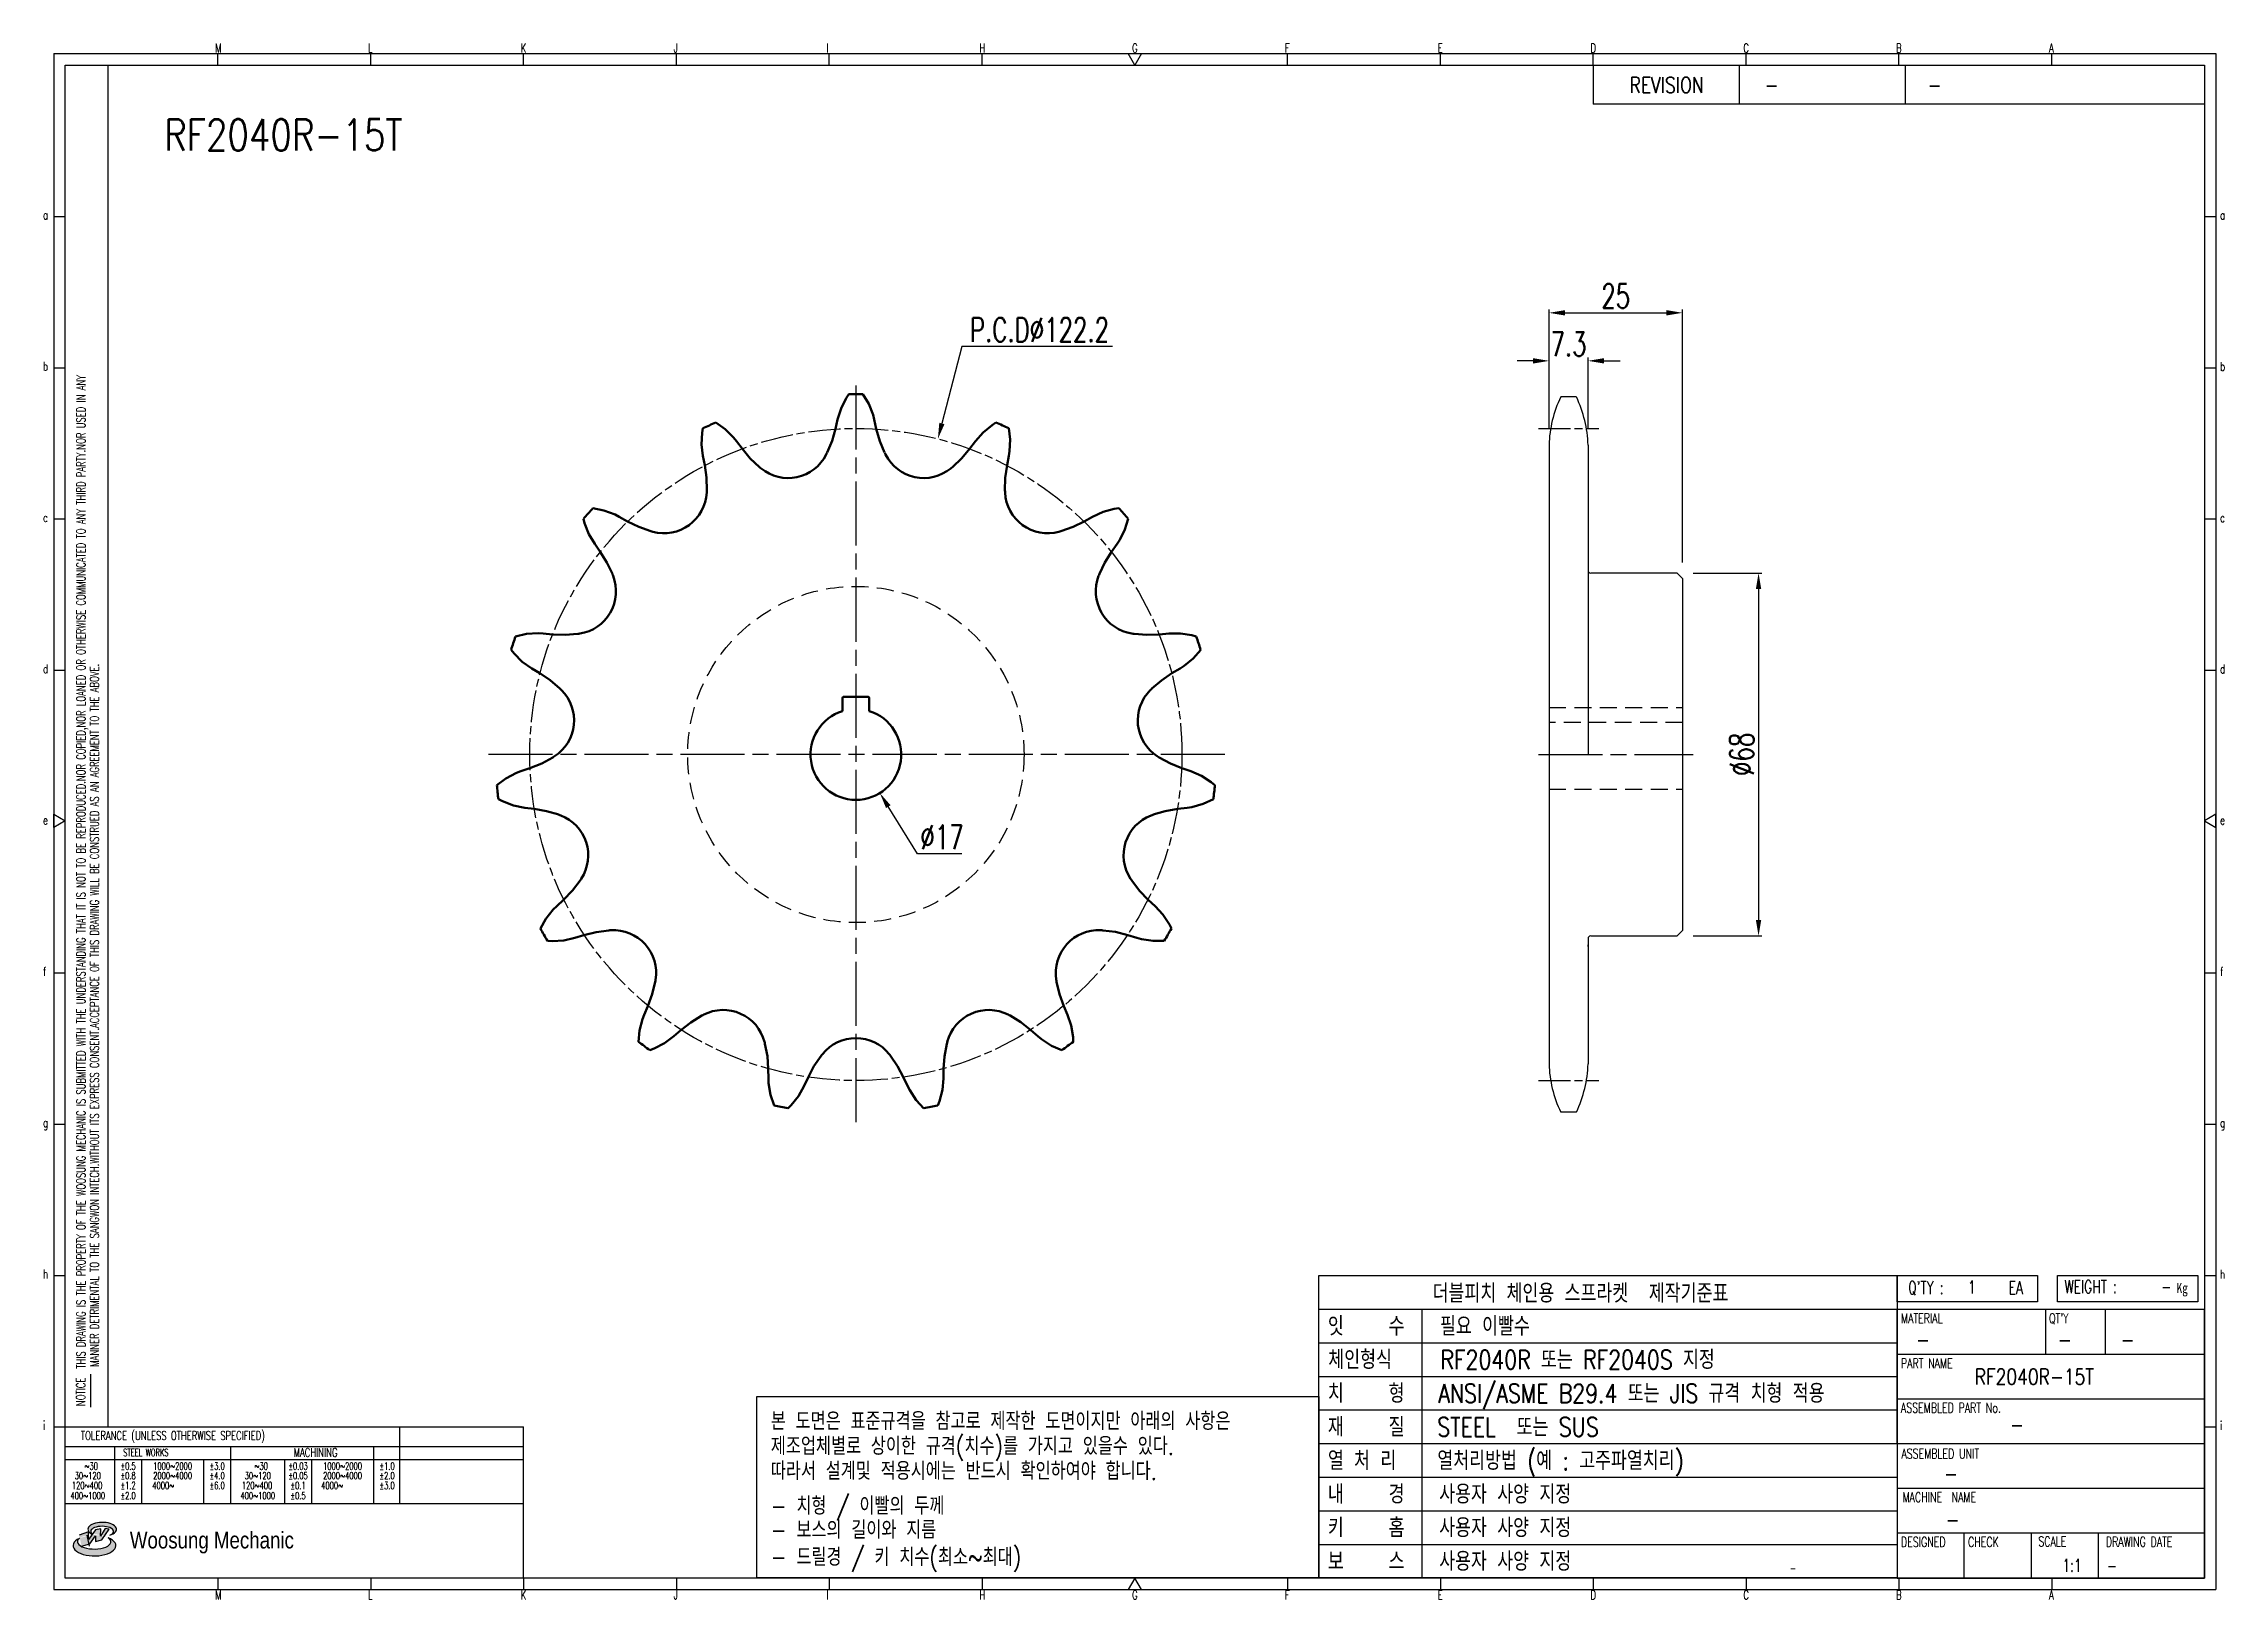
# Model space of a CAD drawing. Header units: millimetres. Extents: x 1955 to 2364, y -323 to -32.
import ezdxf
from ezdxf.enums import TextEntityAlignment as Align

# ---------------------------------------------------------------- set-up
doc = ezdxf.new("R2010")
doc.units = ezdxf.units.MM
for name, pattern in [('AM_ISO08W050', [18, 12, -1.5, 3, -1.5]), ('AM_ISO08W050x2', [9, 6, -0.75, 1.5, -0.75]), ('HIDDEN', [9.525, 6.35, -3.175])]:
    doc.linetypes.add(name, pattern=pattern)
for name, color, linetype, lineweight in [('AM_0', 7, 'Continuous', 50), ('CEN1', 1, 'AM_ISO08W050', 25), ('PEN_RF1', 6, 'AM_ISO08W050x2', 25)]:
    doc.layers.add(name, color=color, linetype=linetype, lineweight=lineweight)
for name, color, linetype in [('HIDDEN_RF1', 3, 'HIDDEN'), ('S-DIM', 7, 'Continuous'), ('TITLE', 7, 'Continuous'), ('도면레이아웃', 7, 'Continuous')]:
    doc.layers.add(name, color=color, linetype=linetype)
doc.styles.add('HAN', font='ROMANS.shx', dxfattribs={"width": 0.7, "bigfont": 'whgtxt.shx'})
doc.styles.add('HKD_ST2', font='romans.shx', dxfattribs={"width": 0.7, "height": 4, "bigfont": '@extfont2.shx'})
doc.styles.add('HSG', font='SIMPLEX.shx', dxfattribs={"width": 0.7, "bigfont": 'HSG.shx'})
doc.styles.add('ROMANS', font='romans.shx', dxfattribs={"width": 0.7, "bigfont": 'whgtxt.shx'})
doc.styles.add('SLDTEXTSTYLE4', font='arial.ttf', dxfattribs={"width": 0.8})
doc.dimstyles.new('RF-S3', dxfattribs={"dimscale": 3, "dimtxt": 1.5, "dimasz": 1, "dimexe": 0.2, "dimexo": 1, "dimgap": 0.3, "dimtad": 1, "dimtoh": 1, "dimdec": 1, "dimrnd": 0.01, "dimzin": 9, "dimdsep": 46, "dimtxsty": 'HSG', "dimcen": 0, "dimclrd": 1, "dimclre": 1, "dimclrt": 150, "dimazin": 2, "dimtp": 1, "dimtm": 1, "dimtfac": 0.5, "dimtdec": 1, "dimtofl": 0, "dimtmove": 0, "dimatfit": 3, "dimfxl": 0, "dimtvp": 1, "dimtolj": 2, "dimlwd": -1, "dimlwe": -1, "dimarcsym": 0})

# ---------------------------------------------------------------- blocks, each defined once
blk = doc.blocks.new('*D2')
at = {"layer": 'Defpoints', "color": 0, "transparency": 16777216}
for p in [(2244.78, -91.36), (2237.48, -107.13), (2244.78, -107.13)]:
    blk.add_point(p, dxfattribs=at)
at = {"layer": 'S-DIM', "color": 1, "transparency": 16777216}
for p, q in [((2234.48, -91.36), (2231.48, -91.36)), ((2237.48, -104.13), (2237.48, -90.76)), ((2244.78, -104.13), (2244.78, -90.76)), ((2247.78, -91.36), (2250.78, -91.36))]:
    blk.add_line(p, q, dxfattribs=at)
for points in [[(2234.48, -90.86), (2234.48, -91.86), (2237.48, -91.36)], [(2247.78, -90.86), (2247.78, -91.86), (2244.78, -91.36)]]:
    blk.add_solid(points, dxfattribs=at)
at = {"layer": 'S-DIM', "color": 150, "transparency": 16777216, "insert": (2241.13, -88.21), "char_height": 4.5, "attachment_point": 5, "style": 'HSG'}
blk.add_mtext('\\A2;7.3', dxfattribs=at)
blk = doc.blocks.new('*D3')
at = {"layer": 'Defpoints', "color": 0, "transparency": 16777216}
for p in [(2262.48, -82.36), (2237.48, -107.13), (2262.48, -132.11)]:
    blk.add_point(p, dxfattribs=at)
at = {"layer": 'S-DIM', "color": 1, "transparency": 16777216}
for p, q in [((2237.48, -104.13), (2237.48, -81.76)), ((2240.48, -82.36), (2259.48, -82.36)), ((2262.48, -129.11), (2262.48, -81.76))]:
    blk.add_line(p, q, dxfattribs=at)
for points in [[(2240.48, -81.86), (2240.48, -82.86), (2237.48, -82.36)], [(2259.48, -81.86), (2259.48, -82.86), (2262.48, -82.36)]]:
    blk.add_solid(points, dxfattribs=at)
at = {"layer": 'S-DIM', "color": 150, "transparency": 16777216, "insert": (2249.98, -79.21), "char_height": 4.5, "attachment_point": 5, "style": 'HSG'}
blk.add_mtext('\\A2;25', dxfattribs=at)
blk = doc.blocks.new('*D4')
at = {"layer": 'Defpoints', "color": 0, "transparency": 16777216}
for p in [(2261.48, -131.11), (2261.48, -199.11), (2276.73, -199.11)]:
    blk.add_point(p, dxfattribs=at)
at = {"layer": 'S-DIM', "color": 1, "transparency": 16777216}
for p, q in [((2264.48, -131.11), (2277.33, -131.11)), ((2276.73, -134.11), (2276.73, -196.11)), ((2264.48, -199.11), (2277.33, -199.11))]:
    blk.add_line(p, q, dxfattribs=at)
for points in [[(2276.23, -134.11), (2277.23, -134.11), (2276.73, -131.11)], [(2276.23, -196.11), (2277.23, -196.11), (2276.73, -199.11)]]:
    blk.add_solid(points, dxfattribs=at)
at = {"layer": 'S-DIM', "color": 150, "transparency": 16777216, "insert": (2273.58, -165.08), "char_height": 4.5, "attachment_point": 5, "rotation": 90, "style": 'HSG'}
blk.add_mtext('\\A2;%%c68', dxfattribs=at)
blk = doc.blocks.new('SUYWSHJH')
at = {"layer": '도면레이아웃'}
h = blk.add_hatch(color=10, dxfattribs=at)
h.paths.add_polyline_path([(1.544, 35.177), (1.554, 34.966), (1.779, 35.034), (2.054, 35.422), (1.908, 35.446), (1.728, 35.167), (1.741, 35.439), (1.547, 35.405), (1.292, 35.041), (1.295, 35.33), (0.943, 35.208), (1.03, 34.8), (1.336, 34.885)])
edge = h.paths.add_edge_path()
edge.add_ellipse((1.795, 35.421), major_axis=(-0.53, 0), ratio=0.487785, start_angle=122.36065, end_angle=403.39574)
edge.add_line((1.411, 35.244), (1.419, 35.261))
edge.add_ellipse((1.798, 35.344), major_axis=(-0.423, 0), ratio=0.444396, start_angle=131.58977, end_angle=386.19408, ccw=False)
edge = h.paths.add_edge_path()
edge.add_ellipse((1.512, 34.815), major_axis=(-0.793, 0), ratio=0.480113, start_angle=314.67633, end_angle=590.85213)
edge.add_ellipse((1.501, 34.958), major_axis=(-0.62, 0), ratio=0.43311, start_angle=331.7024, end_angle=574.42495, ccw=False)
for p, q in [((0, 90.118), (80.15, 90.118)), ((0, 90.118), (0, 33.191)), ((6.089, 89.693), (6.089, 90.118)), ((11.753, 89.693), (11.753, 90.118)), ((17.418, 89.693), (17.418, 90.118)), ((23.082, 89.693), (23.082, 90.118)), ((28.746, 89.693), (28.746, 90.118)), ((34.411, 89.693), (34.411, 90.118)), ((45.739, 89.693), (45.739, 90.118)), ((51.404, 89.693), (51.404, 90.118)), ((57.068, 89.693), (57.068, 90.118)), ((62.732, 89.693), (62.732, 90.118)), ((68.397, 89.693), (68.397, 90.118)), ((74.061, 89.693), (74.061, 90.118)), ((80.15, 90.118), (80.15, 33.191)), ((0, 84.085), (0.425, 84.085)), ((79.725, 84.085), (80.15, 84.085)), ((0, 78.478), (0.425, 78.478)), ((79.725, 78.478), (80.15, 78.478)), ((0, 72.87), (0.425, 72.87)), ((79.725, 72.87), (80.15, 72.87)), ((0, 67.262), (0.425, 67.262)), ((79.725, 67.262), (80.15, 67.262)), ((0, 56.047), (0.425, 56.047)), ((79.725, 56.047), (80.15, 56.047)), ((0, 50.439), (0.425, 50.439)), ((79.725, 50.439), (80.15, 50.439)), ((0, 44.832), (0.425, 44.832)), ((79.725, 44.832), (80.15, 44.832)), ((1.377, 39.947), (1.377, 41.174)), ((0, 39.224), (0.425, 39.224)), ((79.725, 39.224), (80.15, 39.224)), ((0, 33.191), (80.15, 33.191)), ((6.089, 33.616), (6.089, 33.191)), ((11.753, 33.616), (11.753, 33.191)), ((17.418, 33.616), (17.418, 33.191)), ((23.082, 33.616), (23.082, 33.191)), ((28.746, 33.616), (28.746, 33.191)), ((34.411, 33.616), (34.411, 33.191)), ((45.739, 33.616), (45.739, 33.191)), ((51.404, 33.616), (51.404, 33.191)), ((57.068, 33.616), (57.068, 33.191)), ((62.732, 33.616), (62.732, 33.191)), ((68.397, 33.616), (68.397, 33.191)), ((74.061, 33.616), (74.061, 33.191))]:
    blk.add_line(p, q)
at = {"color": 2}
for p, q in [((2.017, 39.224), (2.017, 89.693)), ((0.425, 39.224), (17.418, 39.224)), ((12.816, 39.224), (12.816, 36.382)), ((17.418, 33.616), (17.418, 39.224)), ((0.425, 38.487), (17.418, 38.487)), ((0.425, 38.012), (17.418, 38.012)), ((2.257, 38.487), (2.257, 36.382)), ((3.257, 38.012), (3.257, 36.382)), ((5.557, 38.012), (5.557, 36.382)), ((6.557, 38.5), (6.557, 36.382)), ((8.557, 38.012), (8.557, 36.382)), ((9.557, 38.026), (9.557, 36.382)), ((11.857, 38.487), (11.857, 36.382)), ((0.425, 36.382), (17.418, 36.382))]:
    blk.add_line(p, q, dxfattribs=at)
at = {"color": 6, "ltscale": 0.5}
for p, q in [((57.068, 89.693), (57.068, 88.246)), ((62.47, 89.693), (62.47, 88.246)), ((68.635, 89.693), (68.635, 88.246)), ((79.725, 88.246), (57.068, 88.246)), ((68.336, 38.59), (68.336, 43.563)), ((79.725, 43.563), (68.336, 43.563)), ((73.827, 43.563), (73.827, 41.905)), ((76.037, 43.563), (76.037, 41.905)), ((79.725, 38.59), (79.725, 43.563)), ((79.725, 41.905), (68.336, 41.905)), ((79.725, 40.248), (68.336, 40.248)), ((68.336, 38.59), (68.336, 33.616)), ((79.725, 38.59), (68.336, 38.59)), ((79.725, 33.616), (79.725, 38.59)), ((79.725, 36.932), (68.336, 36.932)), ((79.725, 35.274), (68.336, 35.274)), ((70.822, 33.616), (70.822, 35.274)), ((73.309, 33.616), (73.309, 35.274)), ((75.796, 33.616), (75.796, 35.274)), ((68.336, 33.616), (79.725, 33.616))]:
    blk.add_line(p, q, dxfattribs=at)
for points in [[(40.075, 89.693), (39.83, 90.118), (40.32, 90.118)], [(0.425, 89.693), (79.725, 89.693), (79.725, 33.616), (0.425, 33.616)], [(0.425, 61.679), (0, 61.433), (0, 61.924)], [(79.725, 61.679), (80.15, 61.433), (80.15, 61.924)], [(40.075, 33.616), (39.83, 33.191), (40.32, 33.191)]]:
    blk.add_lwpolyline(points, close=True)
at = {"layer": 'TITLE', "color": 20}
for p, q in [((68.336, 43.851), (68.336, 44.826)), ((68.336, 44.826), (73.54, 44.826)), ((73.54, 44.826), (73.54, 43.851)), ((74.277, 43.851), (74.277, 44.826)), ((74.277, 44.826), (79.481, 44.826)), ((79.481, 44.826), (79.481, 43.851)), ((73.54, 43.851), (68.336, 43.851)), ((79.481, 43.851), (74.277, 43.851))]:
    blk.add_line(p, q, dxfattribs=at)
at = {"layer": '도면레이아웃'}
for p, q in [((1.295, 35.33), (0.943, 35.208)), ((1.03, 34.8), (1.336, 34.885)), ((1.224, 35.208), (1.311, 34.8)), ((1.224, 35.208), (1.224, 35.208)), ((1.547, 35.405), (1.292, 35.041)), ((1.292, 35.041), (1.295, 35.33)), ((1.336, 34.885), (1.544, 35.177)), ((1.419, 35.261), (1.411, 35.244)), ((1.544, 35.177), (1.554, 34.966)), ((1.741, 35.439), (1.547, 35.405)), ((1.554, 34.966), (1.779, 35.034)), ((1.908, 35.446), (1.728, 35.167)), ((1.728, 35.167), (1.741, 35.439)), ((1.779, 35.034), (2.054, 35.422)), ((2.054, 35.422), (1.908, 35.446))]:
    blk.add_line(p, q, dxfattribs=at)
for centre, major_axis, ratio, start_param, end_param in [((1.795, 35.421), (-0.53, 0), 0.487785, 2.135596, 7.040584), ((1.512, 34.815), (-0.793, 0), 0.480113, 5.492138, 10.312315), ((1.501, 34.958), (-0.62, 0), 0.43311, 5.789299, 10.025607), ((1.798, 35.344), (-0.423, 0), 0.444396, 2.296675, 6.740358)]:
    blk.add_ellipse(centre, major_axis=major_axis, ratio=ratio, start_param=start_param, end_param=end_param, dxfattribs=at)
at = {"color": 4, "style": 'HKD_ST2', "width": 0.7}
for s, p in [('M', (5.988, 90.164)), ('L', (11.652, 90.164)), ('K', (17.316, 90.164)), ('J', (22.981, 90.164)), ('I', (28.645, 90.164)), ('H', (34.309, 90.164)), ('G', (39.974, 90.164)), ('F', (45.638, 90.164)), ('E', (51.302, 90.164)), ('D', (56.967, 90.164)), ('C', (62.631, 90.164)), ('B', (68.295, 90.164)), ('A', (73.96, 90.164)), ('a', (-0.395, 83.976)), ('a', (80.305, 83.97)), ('b', (-0.395, 78.368)), ('b', (80.305, 78.362)), ('c', (-0.395, 72.76)), ('c', (80.305, 72.754)), ('d', (-0.395, 67.153)), ('d', (80.305, 67.147)), ('e', (-0.395, 61.545)), ('e', (80.305, 61.539)), ('f', (-0.395, 55.937)), ('f', (80.305, 55.931)), ('g', (-0.395, 50.33)), ('g', (80.305, 50.324)), ('h', (-0.395, 44.722)), ('h', (80.305, 44.716)), ('i', (-0.395, 39.114)), ('i', (80.305, 39.108)), ('M', (5.988, 32.824)), ('L', (11.652, 32.824)), ('K', (17.316, 32.824)), ('J', (22.981, 32.824)), ('I', (28.645, 32.824)), ('H', (34.309, 32.824)), ('G', (39.974, 32.824)), ('F', (45.638, 32.824)), ('E', (51.302, 32.824)), ('D', (56.967, 32.824)), ('C', (62.631, 32.824)), ('B', (68.295, 32.824)), ('A', (73.96, 32.824))]:
    blk.add_text(s, height=0.326, dxfattribs=at).set_placement(p)
for s, height, style, width, p in [('REVISION', 0.5806, 'HAN', 0.8, (58.415, 88.664)), ('-', 0.581, 'HAN', 0.8, (63.426, 88.664)), ('-', 0.581, 'HAN', 0.8, (69.468, 88.664)), ("Q'TY : ", 0.4746, 'HKD_ST2', 0.7, (68.743, 44.143)), ('1', 0.475, 'HKD_ST2', 0.7, (70.957, 44.165)), ('EA', 0.4746, 'HKD_ST2', 0.7, (72.464, 44.143)), ('WEIGHT : ', 0.4746, 'HKD_ST2', 0.7, (74.536, 44.176)), ('-', 0.581, 'HAN', 0.8, (69.029, 42.157)), ('-', 0.581, 'HAN', 0.8, (74.289, 42.157)), ('-', 0.581, 'HAN', 0.8, (76.623, 42.157)), ('-', 0.581, 'HAN', 0.8, (72.515, 39.013)), ('-', 0.581, 'HAN', 0.8, (70.067, 37.189)), ('-', 0.581, 'HAN', 0.8, (70.126, 35.48)), ('1:1', 0.4746, 'HKD_ST2', 0.7, (74.458, 33.848)), ('-', 0.475, 'HKD_ST2', 0.7, (76.112, 33.837))]:
    blk.add_text(s, height=height, dxfattribs=dict(style=style, width=width)).set_placement(p)
at = {"color": 2, "style": 'HKD_ST2', "width": 0.7}
for s, p in [(' THIS DRAWING IS THE PROPERTY OF THE WOOSUNG MECHANIC IS SUBMITTED WITH THE UNDERSTANDING THAT IT IS NOT TO BE REPRODUCED.NOR COPIED,NOR LOANED OR OTHERWISE COMMUNICATED TO ANY THIRD PARTY.NOR USED IN ANY', (1.173, 41.217)), ('MANNER DETRIMENTAL TO THE SANGWON INTECH.WITHOUT ITS EXPRESS CONSENT.ACCEPTANCE OF THIS DRAWING WILL BE CONSTRUED AS AN AGREEMENT TO THE ABOVE.', (1.672, 41.447))]:
    blk.add_text(s, height=0.326266, rotation=90, dxfattribs=at).set_placement(p)
at = {"style": 'HKD_ST2', "width": 0.7}
blk.add_text('-', height=0.475, dxfattribs=at).set_placement((78.499, 44.176), align=Align.RIGHT)
at = {"color": 4, "style": 'HKD_ST2', "width": 0.7}
for s, height, p in [('MATERIAL', 0.3651, (68.474, 43.425)), ("QT'Y", 0.3651, (73.965, 43.425)), ('PART NAME', 0.3651, (68.474, 41.756)), ('ASSEMBLED PART No.', 0.36511, (68.474, 40.109)), ('ASSEMBLED UNIT', 0.36511, (68.49, 38.408)), ('MACHINE  NAME', 0.36511, (68.532, 36.794)), ('DESIGNED', 0.3651, (68.474, 35.136)), ('CHECK', 0.3651, (70.961, 35.136)), ('SCALE', 0.3651, (73.566, 35.153)), ('DRAWING DATE', 0.36511, (76.071, 35.141))]:
    blk.add_text(s, height=height, dxfattribs=at).set_placement(p, align=Align.TOP_LEFT)
at = {"style": 'HKD_ST2', "width": 0.7}
blk.add_text('NOTICE', height=0.3263, rotation=90, dxfattribs=at).set_placement((1.163, 39.988))
for s, height, style, width, p in [('TOLERANCE (UNLESS OTHERWISE SPECIFIED)', 0.32627, 'HKD_ST2', 0.7, (4.417, 38.896)), ('-', 0.326, 'ROMANS', 0.65, (64.469, 33.975))]:
    blk.add_text(s, height=height, dxfattribs=dict(style=style, width=width)).set_placement(p, align=Align.MIDDLE_CENTER)
at = {"color": 4, "style": 'HKD_ST2', "width": 0.7}
for s, height, p in [('STEEL WORKS', 0.26101, (3.416, 38.268)), ('MACHINING', 0.3263, (9.707, 38.27)), ('%%P0.5', 0.261, (2.757, 37.762)), ('%%P0.8', 0.261, (2.757, 37.411)), ('%%P3.0', 0.261, (6.057, 37.762)), ('%%P4.0', 0.261, (6.057, 37.411)), ('%%P0.03', 0.261, (9.057, 37.762)), ('%%P0.05', 0.261, (9.057, 37.411)), ('%%P1.0', 0.261, (12.357, 37.762)), ('%%P2.0', 0.261, (12.357, 37.411)), ('%%P1.2', 0.261, (2.757, 37.045)), ('%%P2.0', 0.261, (2.757, 36.67)), ('%%P6.0', 0.261, (6.057, 37.045)), ('%%P0.1', 0.261, (9.057, 37.045)), ('%%P0.5', 0.261, (9.057, 36.67)), ('%%P3.0', 0.261, (12.357, 37.045))]:
    blk.add_text(s, height=height, dxfattribs=at).set_placement(p, align=Align.MIDDLE)
for s, height, p in [('30%%126120', 0.261, (1.263, 37.411)), ('%%12630', 0.261, (1.389, 37.762)), ('2000%%1264000', 0.26101, (4.407, 37.411)), ('1000%%1262000', 0.26101, (4.407, 37.762)), ('30%%126120', 0.261, (7.563, 37.411)), ('%%12630', 0.261, (7.689, 37.762)), ('2000%%1264000', 0.26101, (10.707, 37.411)), ('1000%%1262000', 0.26101, (10.707, 37.762)), ('400%%1261000', 0.26101, (1.263, 36.67)), ('120%%126400', 0.26101, (1.237, 37.045)), ('4000%%126', 0.261, (4.061, 37.045)), ('400%%1261000', 0.26101, (7.563, 36.67)), ('120%%126400', 0.26101, (7.537, 37.045)), ('4000%%126', 0.261, (10.321, 37.045))]:
    blk.add_text(s, height=height, dxfattribs=at).set_placement(p, align=Align.MIDDLE_CENTER)
at = {"color": 1, "style": 'SLDTEXTSTYLE4', "width": 0.8}
blk.add_text('Woosung Mechanic', height=0.61957, dxfattribs=at).set_placement((2.822, 34.711))
at = {"layer": 'TITLE', "width": 0.8}
blk.add_text('Kg', height=0.3789, dxfattribs=at).set_placement((78.694, 44.176))
blk = doc.blocks.new('ST')
at = {"color": 150}
for p, q in [((1275.22, 18.47), (1365.55, 18.47)), ((1275.22, 18.47), (1365.55, 18.47)), ((1291.34, 18.47), (1291.34, -23.5)), ((1275.22, 13.23), (1365.55, 13.23)), ((1275.22, 7.98), (1365.55, 7.98)), ((1275.22, 2.73), (1365.55, 2.73)), ((1275.22, -2.51), (1365.55, -2.51)), ((1275.22, -7.76), (1365.55, -7.76)), ((1275.22, -13), (1365.55, -13)), ((1275.22, -18.25), (1365.55, -18.25))]:
    blk.add_line(p, q, dxfattribs=at)
blk.add_lwpolyline([(1275.22, 23.72), (1365.55, 23.72), (1365.55, -23.5), (1275.22, -23.5)], close=True, dxfattribs=at)
blk.add_lwpolyline([(1187.47, 4.85), (1275.22, 4.85), (1275.22, -23.5), (1187.47, -23.5)], close=True)
at = {"color": 150, "style": 'HAN', "width": 0.8}
for s, height, p in [('더블피치 체인용 스프라켓  제작기준표', 2.9346, (1293, 19.48)), ('잇    수 ', 2.935, (1276.65, 14.34)), ('필요 이빨수', 2.935, (1294.15, 14.34)), ('체인형식 ', 2.935, (1276.72, 9.12)), ('RF2040R 또는 RF2040S 지정', 2.9346, (1294.22, 9.12)), ('치    형', 2.935, (1276.65, 3.85)), ('ANSI/ASME B29.4 또는 JIS 규격 치형 적용', 2.9346, (1293.88, 3.85)), ('재    질', 2.935, (1276.65, -1.4)), ('STEEL  또는 SUS', 2.9346, (1293.74, -1.4)), ('열처리방법 (예 : 고주파열치리)', 2.9346, (1293.74, -6.64)), ('열 처 리', 2.935, (1276.65, -6.64)), ('내    경', 2.935, (1276.65, -11.89)), ('사용자 사양 지정', 2.935, (1294.03, -11.89)), ('키    홈', 2.935, (1276.65, -17.13)), ('사용자 사양 지정', 2.935, (1294.03, -17.13)), ('보    스', 2.935, (1276.65, -22.38)), ('사용자 사양 지정', 2.935, (1294.03, -22.38))]:
    blk.add_text(s, height=height, dxfattribs=at).set_placement(p)
at = {"style": 'HAN', "width": 0.8}
for s, p in [('본 도면은 표준규격을 참고로 제작한 도면이지만 아래의 사항은', (1189.67, -0.4)), ('제조업체별로 상이한 규격(치수)를 가지고 있을수 있다.', (1189.67, -4.29)), ('따라서 설계및 적용시에는 반드시 확인하여야 합니다.', (1189.67, -8.18)), ('- 치형 / 이빨의 두께', (1189.67, -13.62)), ('- 보스의 길이와 지름', (1189.67, -17.38)), ('- 드릴경 / 키 치수(최소~최대)', (1189.67, -21.61))]:
    blk.add_text(s, height=2.7767, dxfattribs=at).set_placement(p)
blk = doc.blocks.new('*D5')
at = {"layer": 'Defpoints', "color": 0, "transparency": 16777216}
for p in [(2103.13, -157.89), (2112.1, -172.33)]:
    blk.add_point(p, dxfattribs=at)
at = {"layer": 'S-DIM', "color": 1, "transparency": 16777216}
for p, q in [((2119.18, -183.73), (2113.68, -174.88)), ((2127.43, -183.73), (2119.18, -183.73))]:
    blk.add_line(p, q, dxfattribs=at)
blk.add_solid([(2114.11, -174.62), (2113.26, -175.14), (2112.1, -172.33)], dxfattribs=at)
at = {"layer": 'S-DIM', "color": 150, "transparency": 16777216, "insert": (2123.75, -180.58), "char_height": 4.5, "attachment_point": 5, "style": 'HSG'}
blk.add_mtext('\\A2;∅17', dxfattribs=at)
blk = doc.blocks.new('*D6')
at = {"layer": 'Defpoints', "color": 0, "transparency": 16777216}
for p in [(2122.97, -105.99), (2092.26, -224.23)]:
    blk.add_point(p, dxfattribs=at)
at = {"layer": 'S-DIM', "color": 1, "transparency": 16777216}
for p, q in [((2127.46, -88.69), (2123.72, -103.09)), ((2155.66, -88.69), (2127.46, -88.69))]:
    blk.add_line(p, q, dxfattribs=at)
blk.add_solid([(2123.24, -102.96), (2124.21, -103.21), (2122.97, -105.99)], dxfattribs=at)
at = {"layer": 'S-DIM', "color": 150, "transparency": 16777216, "insert": (2142.01, -85.54), "char_height": 4.5, "attachment_point": 5, "style": 'HSG'}
blk.add_mtext('\\A2;P.C.D∅122.2', dxfattribs=at)

msp = doc.modelspace()

# ---------------------------------------------------------------- linework, layer by layer
for p, q in [((2242.59, -98.13), (2239.67, -98.13)), ((2237.48, -107.13), (2237.48, -223.09)), ((2244.78, -107.13), (2244.78, -165.11)), ((2261.48, -131.11), (2245.28, -131.11)), ((2261.48, -131.11), (2262.48, -132.11)), ((2262.48, -132.11), (2262.48, -198.11)), ((2244.78, -199.61), (2244.78, -223.09)), ((2245.28, -199.11), (2261.48, -199.11)), ((2262.48, -198.11), (2261.48, -199.11)), ((2244.78, -200.31), (2244.75, -201.09)), ((2242.59, -232.09), (2239.67, -232.09))]:
    msp.add_line(p, q)
for centre, radius, start, end in [((2259.37, -107.69), 21.9, 154.115, 178.5326), ((2222.89, -107.69), 21.9, 1.4674, 25.885), ((2245.28, -130.61), 0.5, 180, 270), ((2245.28, -199.61), 0.5, 90, 180), ((2259.37, -222.53), 21.9, 181.4674, 205.885), ((2222.89, -222.53), 21.9, 334.115, 358.5326)]:
    msp.add_arc(centre, radius, start, end)
at = {"layer": 'AM_0'}
for p, q in [((2103.79, -104.09), (2104.18, -102.36)), ((2111.05, -102.36), (2111.44, -104.09)), ((2079.3, -110.92), (2078.95, -109.18)), ((2085.23, -106.39), (2086.28, -107.81)), ((2128.94, -107.81), (2130, -106.39)), ((2136.27, -109.18), (2135.93, -110.92)), ((2063.28, -120.57), (2064.82, -121.44)), ((2150.41, -121.44), (2151.95, -120.57)), ((2059.7, -127.12), (2058.68, -125.67)), ((2156.54, -125.67), (2155.52, -127.12)), ((2048.99, -142.45), (2050.75, -142.62)), ((2164.47, -142.62), (2166.23, -142.45)), ((2048.39, -149.89), (2046.87, -148.99)), ((2168.35, -148.99), (2166.83, -149.89)), ((2105.11, -156.99), (2105.11, -154.51)), ((2109.91, -154.31), (2105.31, -154.31)), ((2110.11, -154.51), (2110.11, -156.99)), ((2044.85, -168.26), (2046.52, -167.69)), ((2168.7, -167.69), (2170.38, -168.26)), ((2047.32, -175.29), (2045.56, -175.09)), ((2169.66, -175.09), (2167.91, -175.29)), ((2051.55, -193.51), (2052.85, -192.31)), ((2162.37, -192.31), (2163.67, -193.51)), ((2056.67, -198.94), (2054.98, -199.46)), ((2160.24, -199.46), (2158.55, -198.94)), ((2067.95, -213.86), (2068.65, -212.24)), ((2146.58, -212.24), (2147.28, -213.86)), ((2074.84, -216.73), (2073.51, -217.9)), ((2141.72, -217.9), (2140.39, -216.73)), ((2091.21, -225.78), (2091.18, -224.01)), ((2124.04, -224.01), (2124.02, -225.78)), ((2098.66, -225.6), (2097.92, -227.21)), ((2117.3, -227.21), (2116.56, -225.6))]:
    msp.add_line(p, q, dxfattribs=at)
for points in [[(2104.18, -102.36), (2104.83, -100.29), (2105.81, -98.34), (2106.29, -97.62)], [(2108.94, -97.62), (2110.01, -99.44), (2110.82, -101.49), (2111.05, -102.36)], [(2078.95, -109.18), (2078.7, -107.03), (2078.81, -104.85), (2078.95, -104)], [(2081.38, -102.92), (2083.09, -104.14), (2084.67, -105.69), (2085.23, -106.39)], [(2103.79, -104.09), (2103.14, -106.34), (2102.22, -108.56)], [(2113, -108.56), (2112.1, -106.39), (2111.44, -104.09)], [(2130, -106.39), (2131.43, -104.76), (2133.12, -103.38), (2133.85, -102.92)], [(2136.27, -104), (2136.52, -106.09), (2136.42, -108.3), (2136.27, -109.18)], [(2089.54, -111.26), (2087.82, -109.64), (2086.28, -107.81)], [(2128.94, -107.81), (2127.44, -109.6), (2125.69, -111.26)], [(2079.3, -110.92), (2079.63, -113.24), (2079.69, -115.64)], [(2135.54, -115.64), (2135.6, -113.29), (2135.93, -110.92)], [(2058.68, -125.67), (2057.58, -123.81), (2056.79, -121.77), (2056.57, -120.94)], [(2058.35, -118.97), (2060.41, -119.38), (2062.48, -120.16), (2063.28, -120.57)], [(2069.19, -123.27), (2066.97, -122.48), (2064.82, -121.44)], [(2150.41, -121.44), (2148.3, -122.46), (2146.03, -123.27)], [(2151.95, -120.57), (2153.92, -119.67), (2156.03, -119.1), (2156.88, -118.97)], [(2158.65, -120.94), (2158.03, -122.95), (2157.04, -124.92), (2156.54, -125.67)], [(2059.7, -127.12), (2060.95, -129.11), (2061.98, -131.28)], [(2153.25, -131.28), (2154.26, -129.15), (2155.52, -127.12)], [(2043.84, -143), (2045.89, -142.53), (2048.1, -142.4), (2048.99, -142.45)], [(2055.49, -142.51), (2053.15, -142.7), (2050.75, -142.62)], [(2164.47, -142.62), (2162.13, -142.7), (2159.73, -142.51)], [(2166.23, -142.45), (2168.4, -142.43), (2170.56, -142.77), (2171.39, -143)], [(2046.87, -148.99), (2045.11, -147.73), (2043.56, -146.19), (2043.02, -145.52)], [(2172.21, -145.52), (2170.82, -147.1), (2169.11, -148.5), (2168.35, -148.99)], [(2048.39, -149.89), (2050.33, -151.2), (2052.16, -152.76)], [(2163.06, -152.76), (2164.85, -151.23), (2166.83, -149.89)], [(2050.81, -165.66), (2048.74, -166.79), (2046.52, -167.69)], [(2168.7, -167.69), (2166.53, -166.81), (2164.42, -165.66)], [(2040.36, -170.85), (2042.05, -169.59), (2044.01, -168.57), (2044.85, -168.26)], [(2170.38, -168.26), (2172.37, -169.12), (2174.2, -170.3), (2174.87, -170.85)], [(2045.56, -175.09), (2043.44, -174.66), (2041.4, -173.88), (2040.63, -173.49)], [(2047.32, -175.29), (2049.63, -175.7), (2051.93, -176.38)], [(2163.29, -176.38), (2165.55, -175.71), (2167.91, -175.29)], [(2174.59, -173.49), (2172.68, -174.37), (2170.55, -174.95), (2169.66, -175.09)], [(2055.94, -188.72), (2054.51, -190.59), (2052.85, -192.31)], [(2162.37, -192.31), (2160.75, -190.63), (2159.28, -188.72)], [(2048.5, -197.71), (2049.53, -195.87), (2050.91, -194.15), (2051.55, -193.51)], [(2163.67, -193.51), (2165.14, -195.11), (2166.34, -196.94), (2166.72, -197.71)], [(2054.98, -199.46), (2052.87, -199.93), (2050.69, -200.06), (2049.83, -200)], [(2056.67, -198.94), (2058.95, -198.37), (2061.33, -198.06)], [(2153.89, -198.06), (2156.23, -198.36), (2158.55, -198.94)], [(2165.39, -200), (2163.29, -200.03), (2161.11, -199.7), (2160.24, -199.46)], [(2070.01, -207.69), (2069.47, -209.98), (2068.65, -212.24)], [(2146.58, -212.24), (2145.77, -210.03), (2145.21, -207.69)], [(2066.87, -218.93), (2067.07, -216.83), (2067.62, -214.7), (2067.95, -213.86)], [(2074.84, -216.73), (2076.68, -215.29), (2078.73, -214.03)], [(2136.49, -214.03), (2138.5, -215.26), (2140.39, -216.73)], [(2147.28, -213.86), (2147.97, -215.91), (2148.31, -218.07), (2148.35, -218.93)], [(2073.51, -217.9), (2071.77, -219.19), (2069.82, -220.19), (2069.02, -220.49)], [(2090.58, -219.31), (2091.02, -221.62), (2091.18, -224.01)], [(2124.04, -224.01), (2124.2, -221.67), (2124.64, -219.31)], [(2146.21, -220.49), (2144.27, -219.66), (2142.41, -218.47), (2141.72, -217.9)], [(2098.66, -225.6), (2099.76, -223.53), (2101.13, -221.55)], [(2114.1, -221.55), (2115.43, -223.49), (2116.56, -225.6)], [(2092.28, -230.85), (2091.61, -228.85), (2091.25, -226.68), (2091.21, -225.78)], [(2097.92, -227.21), (2096.86, -229.09), (2095.49, -230.79), (2094.88, -231.4)], [(2120.35, -231.4), (2118.92, -229.85), (2117.7, -228.01), (2117.3, -227.21)], [(2124.02, -225.78), (2123.81, -227.93), (2123.26, -230.05), (2122.94, -230.85)]]:
    msp.add_lwpolyline(points, dxfattribs=at)
for centre, radius, start, end in [((2107.61, -165.11), 67.5, 88.8737, 91.1263), ((2107.61, -165.11), 67.5, 112.8737, 115.1263), ((2107.61, -165.11), 67.5, 64.8737, 67.1263), ((2094.9, -105.29), 8.02, 231, 333), ((2083.58, -99.52), 20.72, 333, 334.1295), ((2131.65, -99.52), 20.72, 205.8705, 207), ((2120.33, -105.29), 8.02, 207, 309), ((2102.89, -95.41), 20.72, 229.8705, 231), ((2112.33, -95.41), 20.72, 309, 310.1295), ((2071.66, -115.63), 8.02, 255, 357), ((2058.98, -114.97), 20.72, 357, 358.1295), ((2156.25, -114.97), 20.72, 181.8705, 183), ((2143.56, -115.63), 8.02, 183, 285), ((2107.61, -165.11), 67.5, 136.8737, 139.1263), ((2107.61, -165.11), 67.5, 40.8737, 43.1263), ((2074.95, -103.36), 20.72, 253.8705, 255), ((2140.28, -103.36), 20.72, 285, 286.1295), ((2054.64, -134.53), 8.02, 279, 21), ((2042.78, -139.08), 20.72, 21, 22.1295), ((2160.58, -134.53), 8.02, 159, 261), ((2172.44, -139.08), 20.72, 157.8705, 159), ((2107.61, -165.11), 67.5, 160.8737, 163.1263), ((2052.66, -121.98), 20.72, 277.8705, 279), ((2162.57, -121.98), 20.72, 261, 262.1295), ((2107.61, -165.11), 67.5, 16.8737, 19.1263), ((2046.79, -158.72), 8.02, 303, 45), ((2037.8, -167.7), 20.72, 45, 46.1295), ((2105.31, -154.51), 0.2, 90, 180), ((2109.91, -154.51), 0.2, 0, 90), ((2168.44, -158.72), 8.02, 135, 237), ((2177.42, -167.7), 20.72, 133.8705, 135), ((2107.61, -165.11), 8.5, 107.1046, 72.8954), ((2039.87, -148.06), 20.72, 301.8705, 303), ((2175.36, -148.06), 20.72, 237, 238.1295), ((2107.61, -165.11), 67.5, 184.8737, 187.1263), ((2107.61, -165.11), 67.5, 352.8737, 355.1263), ((2044.89, -195.87), 20.72, 69, 70.1295), ((2049.44, -184.01), 8.02, 327, 69), ((2165.78, -184.01), 8.02, 111, 213), ((2170.33, -195.87), 20.72, 109.8705, 111), ((2038.79, -177.09), 20.72, 325.8705, 327), ((2176.44, -177.09), 20.72, 213, 214.1295), ((2107.61, -165.11), 67.5, 208.8737, 211.1263), ((2062.82, -218.72), 20.72, 93, 94.1295), ((2062.16, -206.04), 8.02, 351, 93), ((2153.07, -206.04), 8.02, 87, 189), ((2152.4, -218.72), 20.72, 85.8705, 87), ((2107.61, -165.11), 67.5, 328.8737, 331.1263), ((2049.61, -204.05), 20.72, 349.8705, 351), ((2165.61, -204.05), 20.72, 189, 190.1295), ((2088.5, -232.31), 20.72, 117, 118.1295), ((2082.74, -220.99), 8.02, 15, 117), ((2132.49, -220.99), 8.02, 63, 165), ((2126.72, -232.31), 20.72, 61.8705, 63), ((2107.61, -165.11), 67.5, 232.8737, 235.1263), ((2070.46, -224.27), 20.72, 13.8705, 15), ((2107.61, -226.27), 8.02, 39, 141), ((2144.76, -224.27), 20.72, 165, 166.1295), ((2107.61, -165.11), 67.5, 304.8737, 307.1263), ((2117.49, -234.27), 20.72, 141, 142.1295), ((2097.74, -234.27), 20.72, 37.8705, 39), ((2107.61, -165.11), 67.5, 256.8737, 259.1263), ((2107.61, -165.11), 67.5, 280.8737, 283.1263)]:
    msp.add_arc(centre, radius, start, end, dxfattribs=at)
at = {"layer": 'CEN1', "color": 1, "linetype": 'AM_ISO08W050x2', "ltscale": 2}
for p, q in [((2107.61, -95.97), (2107.61, -234.25)), ((2176.75, -165.11), (2038.47, -165.11)), ((2235.48, -165.11), (2264.48, -165.11))]:
    msp.add_line(p, q, dxfattribs=at)
at = {"layer": 'HIDDEN_RF1', "ltscale": 0.5}
for p, q in [((2237.48, -156.31), (2262.48, -156.31)), ((2262.48, -159.11), (2237.48, -159.11)), ((2237.48, -171.61), (2262.48, -171.61))]:
    msp.add_line(p, q, dxfattribs=at)
msp.add_circle((2107.61, -165.11), 31.5, dxfattribs=at)
at = {"layer": 'PEN_RF1'}
for p, q in [((2235.48, -104.03), (2246.78, -104.03)), ((2235.48, -226.2), (2246.78, -226.2))]:
    msp.add_line(p, q, dxfattribs=at)
msp.add_circle((2107.61, -165.11), 61.09, dxfattribs=at)

# ---------------------------------------------------------------- block references
for name, p, xscale, yscale, zscale in [('SUYWSHJH', (1957.32, -489.3), 5.054399999999999, 5.054399999999999, 5.054399999999999), ('ST', (664.06, -291.19), 1.2, 1.2, 1.2)]:
    msp.add_blockref(name, p, dxfattribs=dict(xscale=xscale, yscale=yscale, zscale=zscale))

# ---------------------------------------------------------------- texts
at = {"style": 'HAN', "width": 0.8}
for height, p in [(5.8693, (1977.99, -51.97)), (2.9346, (2317.23, -283.15))]:
    msp.add_text('RF2040R-15T', height=height, dxfattribs=at).set_placement(p)

# ---------------------------------------------------------------- dimensions: what is measured, and where the dimension line sits
at = {"layer": 'S-DIM'}
dim = msp.add_linear_dim(base=(2262.48, -82.36), p1=(2237.48, -107.13), p2=(2262.48, -132.11), dimstyle='RF-S3', dxfattribs=at)
dim.commit()
dim.dimension.update_dxf_attribs({"geometry": '*D3', "text_midpoint": (2249.98, -79.21)})
dim = msp.add_diameter_dim_2p(p1=(2092.26, -224.23), p2=(2122.97, -105.99), text='P.C.D<>', dimstyle='RF-S3', dxfattribs=at)
dim.commit()
dim.dimension.update_dxf_attribs({"geometry": '*D6', "text_midpoint": (2142.01, -88.69), "dimtype": 131})
dim = msp.add_linear_dim(base=(2244.78, -91.36), p1=(2237.48, -107.13), p2=(2244.78, -107.13), dimstyle='RF-S3', dxfattribs=at)
dim.commit()
dim.dimension.update_dxf_attribs({"geometry": '*D2', "text_midpoint": (2241.13, -91.36), "dimtype": 128})
dim = msp.add_linear_dim(base=(2276.73, -199.11), p1=(2261.48, -131.11), p2=(2261.48, -199.11), angle=90, text='%%c<>', dimstyle='RF-S3', dxfattribs=at)
dim.commit()
dim.dimension.update_dxf_attribs({"geometry": '*D4', "text_midpoint": (2276.73, -165.08), "dimtype": 128})
dim = msp.add_diameter_dim_2p(p1=(2103.13, -157.89), p2=(2112.1, -172.33), dimstyle='RF-S3', dxfattribs=at)
dim.commit()
dim.dimension.update_dxf_attribs({"geometry": '*D5', "text_midpoint": (2123.75, -183.73), "dimtype": 131})

doc.saveas('drawing.dxf')
